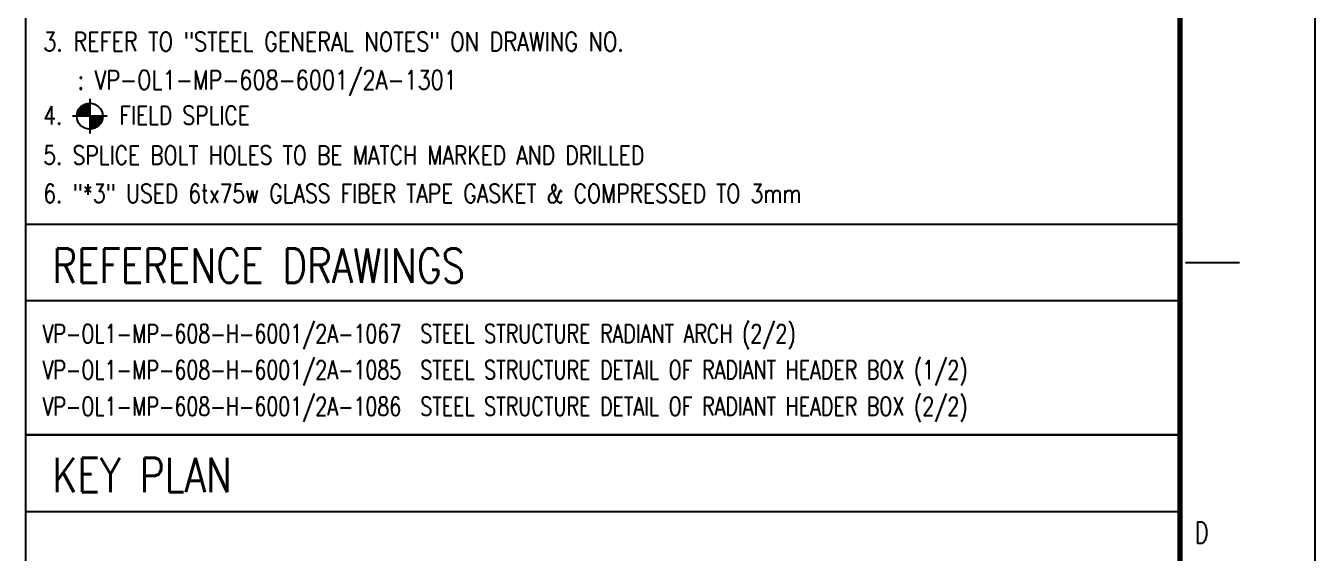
# Model space of a CAD drawing. Header units: millimetres. Extents: x 0 to 232280, y -26939 to 23794.
# Drawn here: x 46607 to 51666, y -10642 to -8571 of the extents above; entities that cross this region are included whole.
import ezdxf
from ezdxf.enums import TextEntityAlignment as Align

# ---------------------------------------------------------------- set-up
doc = ezdxf.new("R2010")
doc.units = ezdxf.units.MM
doc.header["$LTSCALE"] = 30
for name, color, linetype in [('CON-C', 4, 'Continuous'), ('CON-G', 3, 'Continuous'), ('CON-W', 7, 'Continuous'), ('CON-Y', 2, 'Continuous'), ('TXT-C', 4, 'Continuous'), ('TXT-Y', 2, 'Continuous')]:
    doc.layers.add(name, color=color, linetype=linetype)
doc.styles.add('ROMANS', font='ROMANS.shx', dxfattribs={"width": 0.8})
doc.styles.add('SIMPLEX', font='simplex.shx', dxfattribs={"width": 0.8})

# ---------------------------------------------------------------- blocks, each defined once
blk = doc.blocks.new('TITLE')
at = {"color": 7}
for p, q in [((841, 0), (841, 594.85)), ((824.02, 371.87), (831.1, 371.87))]:
    blk.add_line(p, q, dxfattribs=at)
at = {"color": 7, "const_width": 0.707}
blk.add_lwpolyline([(823.32, 17.33), (823.32, 577.17)], dxfattribs=at)
at = {"color": 7, "style": 'ROMANS', "width": 0.7}
blk.add_text('D', height=2.83, dxfattribs=at).set_placement((826.15, 336.51), align=Align.MIDDLE)
blk = doc.blocks.new('A$C35816DBB')
at = {"layer": 'CON-G'}
h = blk.add_hatch(color=256, dxfattribs=at)
edge = h.paths.add_edge_path()
edge.add_arc((0, 0), 1.75, 90, 180)
edge.add_line((-1.75, 0), (0, 0))
edge.add_line((0, 0), (0, 1.75))
h = blk.add_hatch(color=256, dxfattribs=at)
edge = h.paths.add_edge_path()
edge.add_line((0, 0), (0, -1.75))
edge.add_arc((0, 0), 1.75, 270, 360)
edge.add_line((1.75, 0), (0, 0))
at = {"layer": 'CON-W'}
for p, q in [((0, 2.33), (0, -2.33)), ((2.33, 0), (-2.33, 0))]:
    blk.add_line(p, q, dxfattribs=at)
blk.add_circle((0, 0), 1.75, dxfattribs=at)
at = {"layer": 'CON-Y', "style": 'SIMPLEX', "width": 0.8}
blk.add_attdef('F.S.', (3.19, 1), '', height=2.5, dxfattribs=at)

msp = doc.modelspace()

# ---------------------------------------------------------------- linework, layer by layer
at = {"layer": 'CON-C'}
for p, q in [((46606.69, -9468.89), (46606.69, -3340.76)), ((51135.62, -9350.85), (46606.69, -9350.85)), ((46606.69, -10177.47), (46606.69, -9468.89)), ((51135.62, -9650.85), (46606.69, -9650.85)), ((51135.62, -9650.85), (46606.69, -9650.85)), ((46606.69, -13966.79), (46606.69, -10177.47)), ((46606.69, -10177.47), (51135.62, -10177.47)), ((46606.69, -10177.47), (51135.62, -10177.47)), ((46606.69, -10177.47), (51135.62, -10177.47)), ((46606.69, -10177.47), (51135.62, -10177.47)), ((46606.69, -10177.47), (51135.62, -10177.47)), ((46606.69, -10177.47), (51135.62, -10177.47)), ((46606.69, -10177.47), (51135.62, -10177.47)), ((46606.69, -10177.47), (51135.62, -10177.47)), ((46606.69, -10177.47), (51135.62, -10177.47)), ((46606.69, -10177.47), (51135.62, -10177.47)), ((46606.69, -10177.47), (51135.62, -10177.47)), ((46606.69, -10177.47), (51135.62, -10177.47)), ((46606.69, -10177.47), (51135.62, -10177.47)), ((46606.69, -10177.47), (51135.62, -10177.47)), ((46606.69, -10177.47), (51135.62, -10177.47)), ((46606.69, -10177.47), (51135.62, -10177.47)), ((46606.69, -10177.47), (51135.62, -10177.47)), ((46606.69, -10177.47), (51135.62, -10177.47)), ((46606.69, -10177.47), (51135.62, -10177.47)), ((46606.69, -10177.47), (51135.62, -10177.47)), ((46606.69, -10177.47), (51135.62, -10177.47)), ((46606.69, -10177.47), (51135.62, -10177.47)), ((46606.69, -10177.47), (51135.62, -10177.47)), ((46606.69, -10177.47), (51135.62, -10177.47)), ((51135.62, -10177.47), (46606.69, -10177.47)), ((46606.69, -10177.47), (51135.62, -10177.47)), ((46606.69, -10177.47), (51135.62, -10177.47)), ((46606.69, -10477.47), (51135.62, -10477.47))]:
    msp.add_line(p, q, dxfattribs=at)

# ---------------------------------------------------------------- block references
at = {"linetype": 'ByBlock', "xscale": 29.99999999699995, "yscale": 29.99999999699995, "zscale": 29.99999999699995}
msp.add_blockref('TITLE', (26436.11, -20655.88), dxfattribs=at)
at = {"layer": 'CON-W', "xscale": 29.14285714285216, "yscale": 29.14285714285216, "zscale": 29.14285714285216}
msp.add_blockref('A$C35816DBB', (46857.63, -8925.85), dxfattribs=at)

# ---------------------------------------------------------------- texts
at = {"layer": 'CON-C', "style": 'SIMPLEX', "width": 0.8}
msp.add_text('REFERENCE DRAWINGS', height=135, dxfattribs=at).set_placement((46710.75, -9579.88))
at = {"layer": 'TXT-C', "style": 'SIMPLEX', "width": 0.8}
msp.add_text('KEY PLAN', height=135, dxfattribs=at).set_placement((46711.93, -10402.47))
at = {"layer": 'TXT-Y', "style": 'SIMPLEX'}
for s, height, width, p in [('3. REFER TO "STEEL GENERAL NOTES" ON DRAWING NO. ', 75, 0.8, (46675.19, -8670.76)), ('   : VP-OL1-MP-608-6001/2A-1301', 75, 0.8, (46675.19, -8820.76)), ('4.     FIELD SPLICE', 72.8571, 0.8, (46675.19, -8958.88)), ('5. SPLICE BOLT HOLES TO BE MATCH MARKED AND DRILLED', 72.8571, 0.8, (46675.19, -9115.68)), ('6. "*3" USED 6tx75w GLASS FIBER TAPE GASKET & COMPRESSED TO 3mm', 72.8571, 0.8, (46675.19, -9265.75)), ('VP-OL1-MP-608-H-6001/2A-1067  STEEL STRUCTURE RADIANT ARCH (2/2)', 72.8571, 0.75, (46672.34, -9816.29)), ('VP-OL1-MP-608-H-6001/2A-1085  STEEL STRUCTURE DETAIL OF RADIANT HEADER BOX (1/2)', 72.8571, 0.75, (46672.34, -9958.54)), ('VP-OL1-MP-608-H-6001/2A-1086  STEEL STRUCTURE DETAIL OF RADIANT HEADER BOX (2/2)', 72.8571, 0.75, (46672.34, -10101.55))]:
    msp.add_text(s, height=height, dxfattribs=dict(at, width=width)).set_placement(p)

doc.saveas('drawing.dxf')
